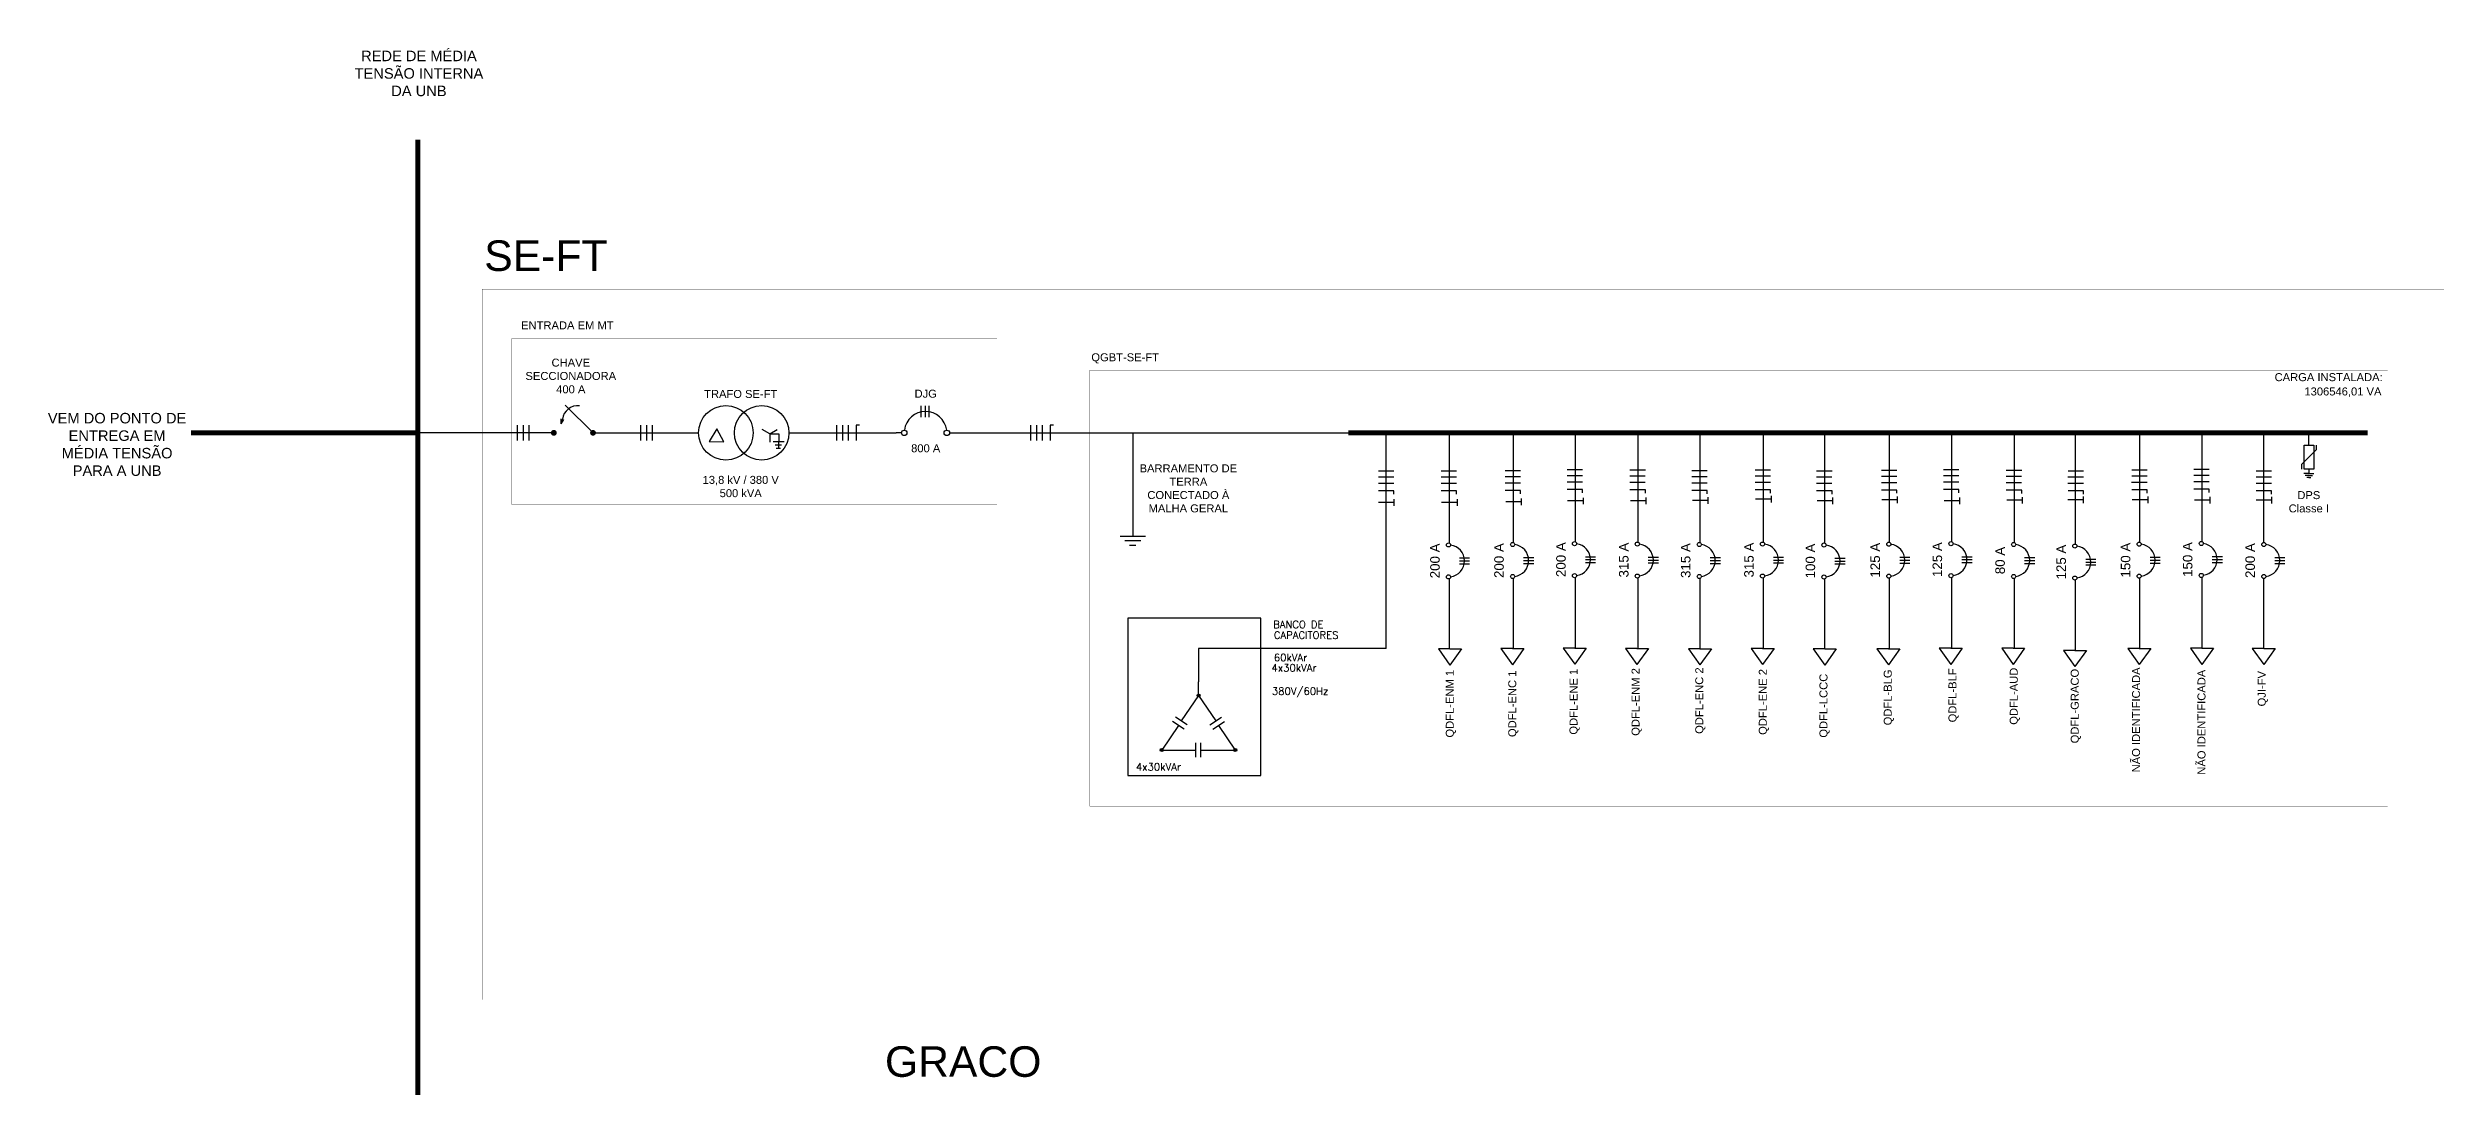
# Model space of a CAD drawing. Header units: millimetres. Extents: x 700 to 1754, y 408 to 936.
# Drawn here: x 699.8 to 1082.1, y 770.1 to 935.7 of the extents above; entities that cross this region are included whole.
import ezdxf
from ezdxf.enums import TextEntityAlignment as Align

# ---------------------------------------------------------------- set-up
doc = ezdxf.new("R2010")
doc.units = ezdxf.units.MM
doc.linetypes.add('ACAD_ISO03W100', pattern=[30, 12, -18])
for name, color, linetype in [('A-01', 1, 'Continuous'), ('A-03', 3, 'Continuous'), ('ARA_DISPOSITIVOS', 5, 'Continuous'), ('ARA_LEGENDA', 7, 'Continuous'), ('EQUIPAMENTOS', 4, 'Continuous'), ('GSP_Arq_TEXTO', 7, 'Continuous'), ('GSP_URB_TEXTO GERAL', 7, 'Continuous'), ('IE_TEXTO', 2, 'Continuous'), ('S16', 2, 'Continuous'), ('SIMBOLO', 3, 'Continuous'), ('TEXTO', 1, 'Continuous'), ('TXT', 2, 'Continuous'), ('UNIFILAR', 3, 'Continuous'), ('VAI AO CTA', 7, 'Continuous')]:
    doc.layers.add(name, color=color, linetype=linetype)
doc.layers.add('BARRAMENTO', color=1, linetype='Continuous', lineweight=30)
doc.styles.add('ARA_TITULO_1', font='arial.ttf', dxfattribs={"height": 4})
doc.styles.add('ARIAL', font='arial.ttf')
doc.styles.add('ROMANS', font='arial.ttf')
doc.styles.add('S16', font='SIMPLEX.SHX', dxfattribs={"height": 0.16})

# ---------------------------------------------------------------- blocks, each defined once
blk = doc.blocks.new('DISJ-TRIP')
at = {"layer": 'A-01', "color": 2}
for p, q in [((0.705, -0.746), (0.985, -0.746)), ((0.705, -0.855), (0.985, -0.855)), ((0.705, -0.947), (0.985, -0.947))]:
    blk.add_line(p, q, dxfattribs=at)
at = {"layer": 'UNIFILAR'}
for p, q in [((0.32, -0.262), (0.32, -0.13)), ((0.32, -1.447), (0.32, -1.53))]:
    blk.add_line(p, q, dxfattribs=at)
for centre in [(0.32, -0.33), (0.32, -1.38)]:
    blk.add_circle(centre, 0.0673, dxfattribs=at)
blk.add_arc((0.32, -0.855), 0.525, 277.34976, 82.65024, dxfattribs=at)
at = {"layer": 'TXT', "style": 'ROMANS', "flags": 4}
blk.add_attdef('AMPS', text='', height=0.252, dxfattribs=at).set_placement((1.068, -0.855), align=Align.MIDDLE_LEFT)
blk = doc.blocks.new('DISJ TRIF')
at = {"layer": 'A-03', "color": 2}
for p, q in [((0.217, 0.418), (0.421, 0.418)), ((0.217, 0.36), (0.421, 0.36)), ((0.217, 0.302), (0.421, 0.302))]:
    blk.add_line(p, q, dxfattribs=at)
at = {"layer": 'EQUIPAMENTOS', "color": 2}
for centre in [(0, 0.679), (0, 0.041)]:
    blk.add_circle(centre, 0.0409, dxfattribs=at)
at = {"layer": 'EQUIPAMENTOS', "color": 4}
blk.add_arc((0, 0.36), 0.319, 277.3498, 82.6502, dxfattribs=at)
blk = doc.blocks.new('dps')
at = {"layer": 'ARA_DISPOSITIVOS'}
for p, q in [((9.6, -5.6), (9.6, 0)), ((9.6, -5.6), (-9.4, -24.7)), ((-9.4, -24.7), (-9.4, -30.8))]:
    blk.add_line(p, q, dxfattribs=at)
blk.add_lwpolyline([(-6.1, 0), (6.4, 0), (6.4, -30.8), (-6.1, -30.8)], close=True, dxfattribs=at)

msp = doc.modelspace()

# ---------------------------------------------------------------- hatches: boundary and pattern name
at = {"layer": 'BARRAMENTO'}
h = msp.add_hatch(color=256, dxfattribs=at)
h.dxf.hatch_style = 1
h.paths.add_polyline_path([(781.71, 875.71), (781.69, 876.51), (781.9, 876.46), (782.11, 876.41)])
at = {"layer": 'SIMBOLO'}
for points in [[(883.14, 832.4, 1), (883.61, 832.4, 1)], [(877.26, 823.69, 1), (877.74, 823.69, 1)], [(889.01, 823.69, 1), (889.49, 823.69, 1)]]:
    msp.add_hatch(color=256, dxfattribs=at).paths.add_polyline_path(points)

# ---------------------------------------------------------------- linework, layer by layer
for points in [[(923.48, 839.83), (921.65, 839.83)], [(921.65, 839.83), (923.48, 837.26)], [(923.48, 839.83), (925.32, 839.83)], [(925.32, 839.83), (923.48, 837.26)], [(933.44, 839.88), (931.61, 839.88)], [(931.61, 839.88), (933.44, 837.31)], [(933.44, 839.88), (935.27, 839.88)], [(935.27, 839.88), (933.44, 837.31)], [(943.39, 839.94), (941.56, 839.94)], [(941.56, 839.94), (943.39, 837.37)], [(943.39, 839.94), (945.22, 839.94)], [(945.22, 839.94), (943.39, 837.37)], [(953.31, 839.9), (951.47, 839.9)], [(951.47, 839.9), (953.31, 837.33)], [(953.31, 839.9), (955.14, 839.9)], [(955.14, 839.9), (953.31, 837.33)], [(963.37, 839.84), (961.53, 839.84)], [(961.53, 839.84), (963.37, 837.27)], [(963.37, 839.84), (965.2, 839.84)], [(965.2, 839.84), (963.37, 837.27)], [(973.36, 839.91), (971.52, 839.91)], [(971.52, 839.91), (973.36, 837.34)], [(973.36, 839.91), (975.19, 839.91)], [(975.19, 839.91), (973.36, 837.34)], [(983.26, 839.82), (981.43, 839.82)], [(981.43, 839.82), (983.26, 837.25)], [(983.26, 839.82), (985.09, 839.82)], [(985.09, 839.82), (983.26, 837.25)], [(993.44, 839.84), (991.6, 839.84)], [(991.6, 839.84), (993.44, 837.27)], [(993.44, 839.84), (995.27, 839.84)], [(995.27, 839.84), (993.44, 837.27)], [(1003.38, 839.93), (1001.55, 839.93)], [(1001.55, 839.93), (1003.38, 837.36)], [(1003.38, 839.93), (1005.21, 839.93)], [(1005.21, 839.93), (1003.38, 837.36)], [(1013.33, 839.93), (1011.5, 839.93)], [(1011.5, 839.93), (1013.33, 837.36)], [(1013.33, 839.93), (1015.16, 839.93)], [(1015.16, 839.93), (1013.33, 837.36)], [(1023.18, 839.58), (1021.35, 839.58)], [(1021.35, 839.58), (1023.18, 837.01)], [(1023.18, 839.58), (1025.01, 839.58)], [(1025.01, 839.58), (1023.18, 837.01)], [(1033.45, 839.9), (1031.62, 839.9)], [(1031.62, 839.9), (1033.45, 837.33)], [(1033.45, 839.9), (1035.29, 839.9)], [(1035.29, 839.9), (1033.45, 837.33)], [(1043.45, 839.92), (1041.62, 839.92)], [(1041.62, 839.92), (1043.45, 837.35)], [(1043.45, 839.92), (1045.28, 839.92)], [(1045.28, 839.92), (1043.45, 837.35)], [(1053.31, 839.9), (1051.47, 839.9)], [(1051.47, 839.9), (1053.31, 837.33)], [(1053.31, 839.9), (1055.14, 839.9)], [(1055.14, 839.9), (1053.31, 837.33)]]:
    msp.add_lwpolyline(points)
at = {"layer": 'ARA_LEGENDA', "color": 2, "linetype": 'ACAD_ISO03W100', "ltscale": 0.25, "const_width": 0.0375}
msp.add_lwpolyline([(1082.05, 783.87), (769.1, 783.87), (769.1, 897.23), (1082.05, 897.23)], close=True, dxfattribs=at)
at = {"layer": 'ARA_LEGENDA', "color": 7, "linetype": 'ACAD_ISO03W100', "ltscale": 0.25, "const_width": 0.0375}
for points in [[(851.23, 862.87), (773.83, 862.87), (773.83, 889.35), (851.23, 889.35)], [(1073.06, 814.74), (866.04, 814.74), (866.04, 884.3), (1073.06, 884.3)]]:
    msp.add_lwpolyline(points, close=True, dxfattribs=at)
at = {"layer": 'BARRAMENTO'}
for p, q in [((781.71, 875.71), (781.69, 876.51)), ((781.71, 875.71), (782.11, 876.41)), ((786.79, 874.3), (782.37, 878.72)), ((913.31, 839.9), (913.31, 874.3)), ((923.39, 856.73), (923.39, 874.12)), ((933.62, 856.79), (933.62, 874.17)), ((943.49, 856.93), (943.49, 874.31)), ((953.51, 856.86), (953.51, 874.24)), ((963.39, 856.79), (963.39, 874.17)), ((973.48, 856.86), (973.48, 874.24)), ((983.28, 856.72), (983.28, 874.1)), ((993.62, 856.84), (993.62, 874.23)), ((1003.54, 856.94), (1003.54, 874.32)), ((1013.54, 856.8), (1013.54, 874.18)), ((1023.29, 856.55), (1023.29, 873.93)), ((1033.56, 856.86), (1033.56, 874.24)), ((1043.46, 856.96), (1043.46, 874.34)), ((1053.31, 856.8), (1053.31, 874.3)), ((923.39, 839.82), (923.39, 850.97)), ((933.61, 839.87), (933.61, 851.03)), ((943.49, 840.01), (943.49, 851.17)), ((953.51, 839.94), (953.51, 851.1)), ((963.38, 839.87), (963.38, 851.03)), ((973.48, 839.94), (973.48, 851.1)), ((983.28, 839.8), (983.28, 850.96)), ((993.62, 839.93), (993.62, 851.08)), ((1003.53, 840.02), (1003.53, 851.18)), ((1013.54, 839.88), (1013.54, 851.04)), ((1023.28, 839.63), (1023.28, 850.78)), ((1033.56, 839.94), (1033.56, 851.1)), ((1043.46, 840.04), (1043.46, 851.2)), ((1053.31, 839.9), (1053.31, 851.05))]:
    msp.add_line(p, q, dxfattribs=at)
at = {"layer": 'BARRAMENTO', "color": 1, "ltscale": 200}
msp.add_line((1060.49, 872.35), (1060.49, 874.3), dxfattribs=at)
at = {"layer": 'BARRAMENTO', "color": 3, "ltscale": 200}
for p, q in [((1060.49, 867.79), (1059.68, 867.79)), ((1060.49, 868.5), (1060.49, 867.79)), ((1060.49, 867.79), (1061.29, 867.79)), ((1060.49, 867.47), (1059.91, 867.47)), ((1060.49, 867.2), (1060.17, 867.2)), ((1060.49, 867.47), (1061.07, 867.47)), ((1060.49, 867.2), (1060.81, 867.2))]:
    msp.add_line(p, q, dxfattribs=at)
at = {"layer": 'BARRAMENTO', "lineweight": 40, "const_width": 0.8}
for points in [[(758.82, 492.31), (758.82, 921.09)], [(722.64, 874.3), (758.82, 874.3)], [(907.27, 874.3), (1069.86, 874.3)]]:
    msp.add_lwpolyline(points, dxfattribs=at)
at = {"layer": 'BARRAMENTO'}
for points in [[(780.77, 874.3), (758.82, 874.3)], [(786.56, 874.3), (803.64, 874.3)], [(818.05, 874.3), (835.14, 874.3)], [(844.21, 874.3), (907.27, 874.3)], [(872.89, 874.3), (872.89, 857.84)], [(913.31, 839.9), (883.38, 839.9)], [(883.38, 839.9), (883.38, 834.6)]]:
    msp.add_lwpolyline(points, dxfattribs=at)
at = {"layer": 'BARRAMENTO', "color": 3}
for points in [[(870.86, 857.84), (874.92, 857.84)], [(871.62, 857.1), (874.16, 857.1)], [(872.39, 856.36), (873.39, 856.36)]]:
    msp.add_lwpolyline(points, dxfattribs=at)
at = {"layer": 'EQUIPAMENTOS', "color": 4}
msp.add_lwpolyline([(893.31, 844.71), (872.1, 844.71), (872.1, 819.62), (893.31, 819.62)], close=True, dxfattribs=at)
at = {"layer": 'GSP_URB_TEXTO GERAL', "color": 1}
for p, q in [((814.98, 874.16), (813.79, 874.85)), ((814.98, 874.16), (816.16, 874.85)), ((814.98, 874.16), (814.98, 872.8)), ((814.98, 874.16), (816.41, 874.16)), ((815.51, 872.92), (817.29, 872.91)), ((815.82, 872.37), (816.85, 872.36)), ((816.02, 871.84), (816.68, 871.84)), ((816.41, 874.16), (816.4, 871.85))]:
    msp.add_line(p, q, dxfattribs=at)
msp.add_lwpolyline([(805.31, 872.92), (807.68, 872.88), (806.53, 874.95), (805.31, 872.92)], dxfattribs=at)
for centre in [(807.99, 874.3), (813.7, 874.3)]:
    msp.add_circle(centre, 4.35, dxfattribs=at)
at = {"layer": 'IE_TEXTO', "color": 1, "const_width": 0.465}
for points in [[(780.54, 874.53, 1), (780.54, 874.07, 1)], [(786.79, 874.53, 1), (786.79, 874.07, 1)]]:
    msp.add_lwpolyline(points, format="xyb", close=True, dxfattribs=at)
at = {"layer": 'SIMBOLO'}
for p, q in [((883.38, 832.64), (883.38, 834.6)), ((883.38, 832.4), (880.63, 828.33)), ((883.38, 832.4), (886.12, 828.33)), ((880.16, 827.63), (877.5, 823.69)), ((886.59, 827.63), (889.25, 823.69)), ((877.5, 823.69), (882.93, 823.69)), ((883.77, 823.69), (889.25, 823.69))]:
    msp.add_line(p, q, dxfattribs=at)
for centre in [(883.38, 832.4), (877.5, 823.69), (889.25, 823.69)]:
    msp.add_circle(centre, 0.239, dxfattribs=at)
at = {"layer": 'TEXTO'}
msp.add_arc((784.37, 876.15), 2.49, 84.0734, 172.8043, dxfattribs=at)
at = {"layer": 'UNIFILAR', "color": 5}
for p, q in [((881.1, 827), (879.23, 828.26)), ((881.57, 827.7), (879.7, 828.96)), ((885.18, 827.7), (887.06, 828.96)), ((885.65, 827), (887.53, 828.26)), ((882.93, 822.56), (882.93, 824.82)), ((883.77, 822.56), (883.77, 824.82))]:
    msp.add_line(p, q, dxfattribs=at)
at = {"layer": 'VAI AO CTA', "color": 1}
for p, q in [((774.69, 875.53), (774.69, 873.07)), ((775.64, 875.52), (775.64, 873.06)), ((776.6, 873.06), (776.6, 875.52)), ((794.36, 875.53), (794.36, 873.07)), ((795.32, 875.52), (795.32, 873.06)), ((796.27, 873.06), (796.27, 875.52)), ((825.65, 875.53), (825.65, 873.07)), ((826.61, 875.52), (826.61, 873.06)), ((827.57, 873.06), (827.57, 875.52)), ((856.58, 875.53), (856.58, 873.07)), ((857.54, 875.52), (857.54, 873.06)), ((858.5, 873.06), (858.5, 875.52)), ((914.54, 868.2), (912.08, 868.2)), ((924.54, 868.2), (922.08, 868.2)), ((934.76, 868.26), (932.3, 868.26)), ((944.64, 868.4), (942.18, 868.4)), ((954.66, 868.33), (952.2, 868.33)), ((964.53, 868.26), (962.07, 868.26)), ((974.62, 868.33), (972.16, 868.33)), ((984.43, 868.19), (981.97, 868.19)), ((994.77, 868.31), (992.31, 868.31)), ((1004.68, 868.41), (1002.22, 868.41)), ((1014.69, 868.27), (1012.23, 868.27)), ((1024.54, 868.2), (1022.08, 868.2)), ((1034.7, 868.33), (1032.24, 868.33)), ((1044.6, 868.43), (1042.14, 868.43)), ((1054.54, 868.2), (1052.08, 868.2)), ((914.53, 867.25), (912.07, 867.25)), ((912.07, 866.29), (914.53, 866.29)), ((924.53, 867.25), (922.07, 867.25)), ((922.07, 866.29), (924.53, 866.29)), ((932.29, 866.34), (934.75, 866.34)), ((934.75, 867.3), (932.3, 867.3)), ((944.63, 867.44), (942.17, 867.44)), ((942.17, 866.49), (944.63, 866.49)), ((954.65, 867.37), (952.19, 867.37)), ((952.19, 866.42), (954.65, 866.42)), ((962.06, 866.34), (964.52, 866.34)), ((964.53, 867.3), (962.07, 867.3)), ((972.15, 866.42), (974.61, 866.42)), ((974.62, 867.37), (972.16, 867.37)), ((984.42, 867.23), (981.96, 867.23)), ((981.96, 866.27), (984.42, 866.27)), ((994.76, 867.36), (992.3, 867.36)), ((992.3, 866.4), (994.76, 866.4)), ((1002.21, 866.49), (1004.67, 866.49)), ((1004.68, 867.45), (1002.22, 867.45)), ((1014.68, 867.31), (1012.22, 867.31)), ((1012.22, 866.35), (1014.68, 866.35)), ((1024.53, 867.25), (1022.07, 867.25)), ((1022.07, 866.29), (1024.53, 866.29)), ((1032.23, 866.41), (1034.69, 866.41)), ((1034.7, 867.37), (1032.24, 867.37)), ((1042.13, 866.51), (1044.59, 866.51)), ((1044.6, 867.47), (1042.14, 867.47)), ((1054.53, 867.25), (1052.07, 867.25)), ((1052.07, 866.29), (1054.53, 866.29))]:
    msp.add_line(p, q, dxfattribs=at)
at = {"layer": 'VAI AO CTA', "color": 4, "linetype": 'ACAD_ISO03W100'}
for p, q in [((829.32, 875.53), (828.79, 875.53)), ((860.25, 875.53), (859.72, 875.53)), ((914.54, 864.54), (914.54, 865.06)), ((924.54, 864.54), (924.54, 865.06)), ((934.76, 864.59), (934.76, 865.12)), ((944.64, 864.73), (944.64, 865.26)), ((954.66, 864.66), (954.66, 865.19)), ((964.53, 864.59), (964.53, 865.12)), ((974.62, 864.66), (974.62, 865.19)), ((984.43, 864.52), (984.43, 865.05)), ((994.77, 864.65), (994.77, 865.17)), ((1004.68, 864.74), (1004.68, 865.26)), ((1014.69, 864.6), (1014.69, 865.13)), ((1024.54, 864.54), (1024.54, 865.06)), ((1034.7, 864.66), (1034.7, 865.19)), ((1044.6, 864.76), (1044.6, 865.29)), ((1054.54, 864.54), (1054.54, 865.06))]:
    msp.add_line(p, q, dxfattribs=at)
at = {"layer": 'VAI AO CTA', "color": 4}
for p, q in [((828.79, 875.53), (828.79, 873.07)), ((859.72, 875.53), (859.72, 873.07)), ((914.54, 865.06), (912.08, 865.06)), ((924.54, 865.06), (922.08, 865.06)), ((934.76, 865.12), (932.3, 865.12)), ((944.64, 865.26), (942.18, 865.26)), ((954.66, 865.19), (952.2, 865.19)), ((964.53, 865.12), (962.07, 865.12)), ((974.62, 865.19), (972.16, 865.19)), ((984.43, 865.05), (981.97, 865.05)), ((994.77, 865.17), (992.31, 865.17)), ((1004.68, 865.26), (1002.22, 865.26)), ((1014.69, 865.13), (1012.23, 865.13)), ((1024.54, 865.06), (1022.08, 865.06)), ((1034.7, 865.19), (1032.24, 865.19)), ((1044.6, 865.29), (1042.14, 865.29)), ((1054.54, 865.06), (1052.08, 865.06))]:
    msp.add_line(p, q, dxfattribs=at)
at = {"layer": 'VAI AO CTA', "color": 3, "linetype": 'ACAD_ISO03W100'}
for p, q in [((944.72, 863.95), (944.72, 863.43)), ((954.74, 863.97), (954.74, 863.45)), ((964.62, 864.04), (964.62, 863.52)), ((974.71, 864.23), (974.71, 863.7)), ((984.51, 863.99), (984.51, 863.46)), ((994.85, 864.14), (994.85, 863.61)), ((1004.77, 863.97), (1004.77, 863.45)), ((1014.77, 864.06), (1014.77, 863.54)), ((1024.52, 864.14), (1024.52, 863.61)), ((1034.79, 864.12), (1034.79, 863.59)), ((1044.69, 864.09), (1044.69, 863.57)), ((1054.54, 864.09), (1054.54, 863.57)), ((914.54, 863.72), (914.54, 863.19)), ((914.54, 863.19), (914.54, 862.66)), ((924.62, 863.7), (924.62, 863.17)), ((924.62, 863.17), (924.62, 862.65)), ((934.85, 863.81), (934.85, 863.28)), ((934.85, 863.28), (934.85, 862.76)), ((944.72, 863.43), (944.72, 862.9)), ((954.74, 863.45), (954.74, 862.92)), ((964.62, 863.52), (964.62, 862.99)), ((974.71, 863.7), (974.71, 863.18)), ((984.51, 863.46), (984.51, 862.94)), ((994.85, 863.61), (994.85, 863.08)), ((1004.77, 863.45), (1004.77, 862.92)), ((1014.77, 863.54), (1014.77, 863.01)), ((1024.52, 863.61), (1024.52, 863.08)), ((1034.79, 863.59), (1034.79, 863.07)), ((1044.69, 863.57), (1044.69, 863.04)), ((1054.54, 863.57), (1054.54, 863.04))]:
    msp.add_line(p, q, dxfattribs=at)
at = {"layer": 'VAI AO CTA', "color": 3}
for p, q in [((914.54, 863.19), (912.08, 863.19)), ((924.62, 863.17), (922.16, 863.17)), ((934.85, 863.28), (932.39, 863.28)), ((944.72, 863.43), (942.26, 863.43)), ((954.74, 863.45), (952.28, 863.45)), ((964.62, 863.52), (962.16, 863.52)), ((974.71, 863.7), (972.25, 863.7)), ((984.51, 863.46), (982.05, 863.46)), ((994.85, 863.61), (992.39, 863.61)), ((1004.77, 863.45), (1002.31, 863.45)), ((1014.77, 863.54), (1012.31, 863.54)), ((1024.52, 863.61), (1022.06, 863.61)), ((1034.79, 863.59), (1032.33, 863.59)), ((1044.69, 863.57), (1042.23, 863.57)), ((1054.54, 863.57), (1052.08, 863.57))]:
    msp.add_line(p, q, dxfattribs=at)

# ---------------------------------------------------------------- block references
at = {"layer": 'GSP_URB_TEXTO GERAL', "color": 3, "xscale": 0.1250618214714352, "yscale": 0.1250618214714352, "zscale": 0.1250618214714352}
msp.add_blockref('dps', (1060.49, 872.35), dxfattribs=at)
at = {"layer": 'UNIFILAR', "xscale": 6.479999999838, "yscale": 6.479999999838, "zscale": 6.479999999838, "rotation": 90}
msp.add_blockref('DISJ-TRIP', (834.29, 872.22), dxfattribs=at)
at = {"layer": 'UNIFILAR', "color": 0, "xscale": 8, "yscale": 8, "zscale": 8}
for p in [(923.26, 850.99), (933.49, 851.05), (943.36, 851.19), (953.38, 851.12), (963.26, 851.05), (973.35, 851.12), (983.16, 850.97), (993.49, 851.1), (1003.41, 851.19), (1013.41, 851.05), (1023.16, 850.8), (1033.43, 851.11), (1043.33, 851.22), (1053.31, 851.05)]:
    msp.add_blockref('DISJ TRIF', p, dxfattribs=at)

# ---------------------------------------------------------------- texts
at = {"layer": 'ARA_LEGENDA', "style": 'ROMANS'}
for s, p in [('200 A', (921.09, 853.87)), ('200 A', (931.31, 853.92)), ('200 A', (941.19, 854.07)), ('315 A', (951.21, 854)), ('315 A', (961.09, 853.92)), ('315 A', (971.18, 854)), ('100 A', (980.98, 853.85)), ('125 A', (991.32, 853.98)), ('125 A', (1001.23, 854.07)), ('125 A', (1020.99, 853.68)), ('150 A', (1031.26, 853.99)), ('150 A', (1041.16, 854.09)), ('200 A', (1051.13, 853.92)), ('80 A', (1011.24, 853.93))]:
    msp.add_text(s, height=1.522, rotation=90, dxfattribs=at).set_placement(p, align=Align.MIDDLE)
at = {"layer": 'GSP_Arq_TEXTO', "attachment_point": 2, "style": 'ARIAL'}
for s, insert, char_height, width in [('SE-FT', (779.27, 905), 4.873, 129.7466), ('DPS\\PClasse I', (1060.49, 865), 1.272, 6.8733), ('GRACO', (845.84, 776.43), 4.873, 129.7466)]:
    msp.add_mtext(s, dxfattribs=dict(at, insert=insert, char_height=char_height, width=width))
at = {"layer": 'S16', "color": 7, "style": 'S16'}
for s, height, p in [('BANCO DE', 1.173, (899.3, 843.74)), ('CAPACITORES', 1.1733, (900.55, 842.04)), ('4x30kVAr', 1.173, (898.61, 836.8)), ('60kVAr', 1.173, (898.06, 838.45)), ('380V/60Hz', 1.173, (899.59, 833)), ('4x30kVAr', 1.173, (876.99, 821.01))]:
    msp.add_text(s, height=height, dxfattribs=at).set_placement(p, align=Align.MIDDLE)
at = {"layer": 'VAI AO CTA', "attachment_point": 3, "style": 'ARA_TITULO_1'}
for s, width, gutter_width, heights, insert, char_height in [('\\pxqc;REDE DE MÉDIA TENSÃO INTERNA DA UNB', 23.2565, 0.59, [0], (770.65, 935.27), 1.6745), ('\\pxqc;ENTRADA EM MT', 17.7308, 0.45, [0], (791.56, 892.09), 1.2766), ('QGBT-SE-FT', 17.7308, 0.45, [0], (877.08, 886.99), 1.277), ('\\pxqc;CHAVE SECCIONADORA\\P400 A', 17.7308, 0.45, [0], (792.11, 886.14), 1.2766), ('CARGA INSTALADA:', 25.3745, 0.45, [1.79], (1072.27, 883.82), 1.2766), (' ^I1306546,01 VA', 25.3745, 0.45, [1.79], (1072.08, 881.54), 1.2766), ('\\pxqc;VEM DO PONTO DE ENTREGA EM MÉDIA TENSÃO PARA A UNB', 23.2565, 0.59, [0], (722.5, 877.48), 1.6745), ('\\pxqc;BARRAMENTO DE TERRA CONECTADO À MALHA GERAL', 17.7308, 0.45, [0], (890.62, 869.27), 1.2766)]:
    msp.add_mtext_dynamic_manual_height_columns(s, width=width, gutter_width=gutter_width, heights=heights, dxfattribs=dict(at, insert=insert, char_height=char_height))
at = {"layer": 'VAI AO CTA', "width": 17.7112, "attachment_point": 2, "style": 'ARIAL'}
for s, insert, char_height in [('TRAFO SE-FT', (810.35, 881.14), 1.2717), ('DJG', (839.86, 881.18), 1.272), ('800 A', (839.86, 872.47), 1.272), ('13,8 kV / 380 V\\P500 kVA', (810.35, 867.43), 1.2717)]:
    msp.add_mtext(s, dxfattribs=dict(at, insert=insert, char_height=char_height))
at = {"layer": 'VAI AO CTA', "char_height": 1.2766, "attachment_point": 3, "rotation": 90, "style": 'ARA_TITULO_1'}
for s, width, heights, insert in [('\\pxql;QDFL-ENM 1', 10.8962, [1.79], (922.82, 836.58)), ('\\pxql;QDFL-ENC 1', 10.8962, [1.79], (932.79, 836.66)), ('\\pxql;QDFL-ENE 1', 10.8962, [1.79], (942.56, 837.05)), ('\\pxql;QDFL-ENM 2', 10.8962, [1.79], (952.46, 836.86)), ('\\pxql;QDFL-ENC 2', 10.8962, [1.79], (962.62, 837.17)), ('\\pxql;QDFL-ENE 2', 10.8962, [1.79], (972.75, 837.01)), ('\\pxql;QDFL-LCCC', 10.8962, [1.79], (982.43, 836.56)), ('\\pxql;QDFL-BLG', 10.8962, [1.79], (992.68, 838.53)), ('\\pxql;QDFL-BLF', 10.8962, [1.79], (1003.01, 839)), ('\\pxql;QDFL-AUD', 10.8962, [1.79], (1012.78, 838.62)), ('\\pxql;QDFL-GRACO', 18.5698, [2.08], (1022.51, 843.33)), ('\\pxql;NÃO IDENTIFICADA', 26.0184, [3], (1032.29, 846.15)), ('\\pxql;NÃO IDENTIFICADA', 26.0184, [3], (1042.73, 845.78)), ('\\pxql;QJI-FV', 10.8962, [1.79], (1052.34, 841.55))]:
    msp.add_mtext_dynamic_manual_height_columns(s, width=width, gutter_width=0.45, heights=heights, dxfattribs=dict(at, insert=insert))

doc.saveas('drawing.dxf')
